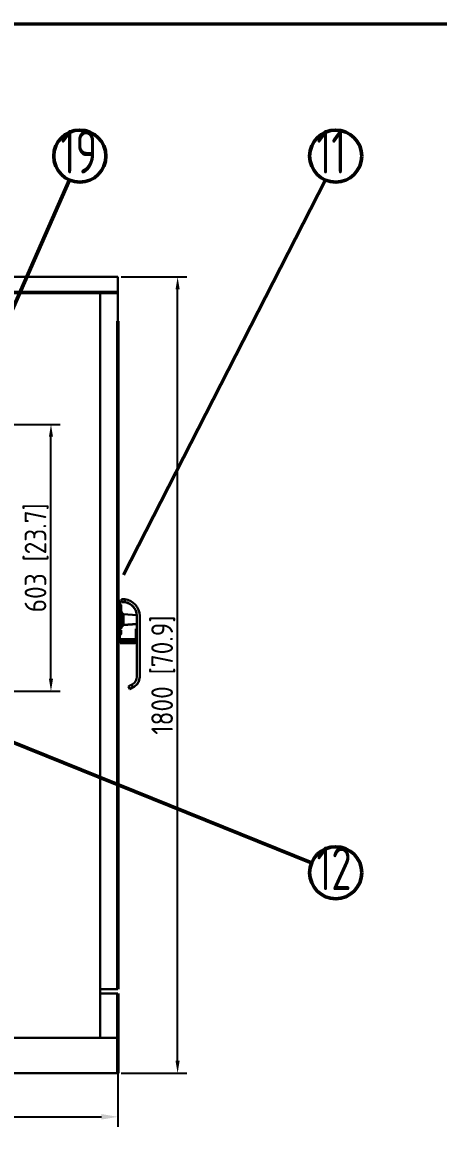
# Model space of a CAD drawing. Header units: millimetres. Extents: x 226184 to 236274, y -181921 to -175474.
# Drawn here: x 231683 to 232623, y -178224 to -175688 of the extents above; entities that cross this region are included whole.
import ezdxf

# ---------------------------------------------------------------- set-up
doc = ezdxf.new("R2010")
doc.units = ezdxf.units.MM
doc.header["$LTSCALE"] = 13
doc.layers.add('1', color=4, linetype='Continuous')
doc.layers.add('粗实线', color=4, linetype='Continuous')
doc.layers.add('2细实线', color=3, linetype='Continuous', lineweight=20)
doc.layers.add('标注、文本', color=3, linetype='Continuous', lineweight=25)
doc.styles.add('pdm', font='gbenor.shx', dxfattribs={"width": 0.8, "bigfont": 'gbhzfs.shx'})
doc.styles.get("Standard").update_dxf_attribs({"font": 'gbenor.shx', "bigfont": 'gbcbig.shx'})
doc.dimstyles.new('英寸 1-10', dxfattribs={"dimscale": 14, "dimtxt": 3.5, "dimasz": 2, "dimexe": 1.5, "dimexo": 0.5, "dimgap": 0.5, "dimtad": 1, "dimtoh": 1, "dimdec": 1, "dimdsep": 46, "dimtxsty": 'Standard', "dimcen": 2.5, "dimclrd": 3, "dimclre": 3, "dimclrt": 3, "dimadec": 0, "dimazin": 2, "dimtfac": 1, "dimtdec": 1, "dimtmove": 0, "dimatfit": 2, "dimfxl": 1, "dimarcsym": 0})
doc.dimstyles.new('郁文书', dxfattribs={"dimscale": 15, "dimtxt": 3.5, "dimasz": 2.5, "dimexe": 1.5, "dimexo": 0, "dimgap": 0.5, "dimtad": 1, "dimtoh": 1, "dimtxsty": 'Standard', "dimcen": 2.5, "dimclrd": 3, "dimclre": 3, "dimclrt": 2, "dimadec": 0, "dimazin": 0, "dimtfac": 1, "dimtmove": 0, "dimatfit": 2, "dimfxl": 1, "dimarcsym": 0})

# ---------------------------------------------------------------- blocks, each defined once
blk = doc.blocks.new('*D209')
at = {"layer": '1', "color": 3, "lineweight": -2}
for p, q in [((230604, -178020), (230604, -178184.1)), ((231899, -178023), (231899, -178184.1)), ((230641.5, -178161.6), (231861.5, -178161.6))]:
    blk.add_line(p, q, dxfattribs=at)
at = {"layer": '1', "color": 3}
for points in [[(230641.5, -178155.3), (230641.5, -178167.8), (230604, -178161.6)], [(231861.5, -178155.3), (231861.5, -178167.8), (231899, -178161.6)]]:
    blk.add_solid(points, dxfattribs=at)
at = {"layer": 'Defpoints', "color": 0}
for p in [(230604, -178020), (231899, -178023), (231899, -178161.6)]:
    blk.add_point(p, dxfattribs=at)
at = {"layer": '1', "color": 2, "insert": (231251.5, -178127.8), "char_height": 52.5, "attachment_point": 5}
blk.add_mtext('1295', dxfattribs=at)
blk = doc.blocks.new('*D210')
at = {"layer": '2细实线', "color": 3, "linetype": 'ByBlock', "lineweight": -2}
for p, q in [((231906, -176263), (232054.7, -176263)), ((232033.7, -178035), (232033.7, -176291)), ((231906, -178063), (232054.7, -178063))]:
    blk.add_line(p, q, dxfattribs=at)
at = {"layer": '2细实线', "color": 3, "linetype": 'ByBlock'}
for points in [[(232029, -176291), (232038.3, -176291), (232033.7, -176263)], [(232029, -178035), (232038.3, -178035), (232033.7, -178063)]]:
    blk.add_solid(points, dxfattribs=at)
at = {"layer": 'Defpoints', "color": 0, "linetype": 'ByBlock'}
for p in [(231899, -176263), (232033.7, -176263), (231899, -178063)]:
    blk.add_point(p, dxfattribs=at)
at = {"layer": '2细实线', "color": 3, "linetype": 'ByBlock', "insert": (232001.2, -177163), "char_height": 49, "attachment_point": 5, "rotation": 90}
blk.add_mtext('1800 [70.9]', dxfattribs=at)
blk = doc.blocks.new('A$C78CD18D1')
at = {"layer": '标注、文本', "color": 4, "lineweight": 30}
for p, q in [((33.3, 203.5), (33.3, 197.1)), ((38.1, 203.8), (41.3, 203.8)), ((41.3, 203.8), (41.3, 197.5)), ((33.3, 197.1), (33.3, 196.5)), ((41.3, 197.5), (38.1, 197.5)), ((41.3, 196.8), (38.1, 196.8)), ((41.3, 197.5), (41.3, 196.8)), ((41.7, 184), (41.7, 183.4)), ((41.7, 183.2), (41.7, 183.4)), ((41.7, 182.8), (41.7, 182.6)), ((43.2, 191.1), (45, 191.1)), ((43.2, 182.8), (43.2, 191.1)), ((43.4, 182.8), (43.2, 182.8)), ((43.2, 182), (43.4, 182)), ((43.2, 181.7), (43.2, 182)), ((45, 181.7), (43.2, 181.7)), ((43.2, 181.2), (45, 181.2)), ((43.2, 173.3), (43.2, 181.2)), ((43.4, 182.8), (43.4, 182)), ((43.4, 181.7), (43.4, 181.2)), ((45, 200), (47.5, 200)), ((45, 200), (45, 174.2)), ((47.5, 200), (47.5, 174.2)), ((47.5, 199.5), (49.1, 199.5)), ((0, 165.7), (0, 28.1)), ((6.3, 165.7), (6.3, 28.1)), ((6.4, 167), (36.4, 169.4)), ((36.4, 169.4), (36.4, 145.5)), ((37.1, 169.9), (37.3, 170.4)), ((37.1, 157.4), (37.1, 169.9)), ((37.1, 145), (37.1, 157.4)), ((37.3, 144.5), (37.3, 170.4)), ((38.8, 171.5), (39.4, 171.5)), ((38.8, 157.4), (38.8, 171.5)), ((38.8, 143.4), (38.8, 157.4)), ((39.4, 171.5), (39.4, 143.4)), ((40.2, 172), (41.3, 175.5)), ((40.2, 157.4), (40.2, 172)), ((40.2, 157.4), (40.2, 142.9)), ((41.3, 139.4), (41.3, 175.5)), ((41.7, 174.4), (41.7, 173.6)), ((41.7, 173.5), (41.7, 173.6)), ((42.8, 157.4), (42.8, 171.8)), ((42.8, 138.3), (42.8, 157.4)), ((43.4, 173.3), (43.2, 173.3)), ((43.2, 172.4), (43.4, 172.4)), ((43.2, 171.8), (43.2, 172.4)), ((45, 171.8), (43.2, 171.8)), ((43.4, 173.3), (43.4, 172.4)), ((45, 174.2), (47.5, 174.2)), ((45, 174.2), (45, 157.4)), ((45, 157.4), (47.5, 157.4)), ((45, 157.4), (45, 115.7)), ((47.5, 174.2), (47.5, 157.4)), ((49.1, 174.1), (47.5, 174.1)), ((47.5, 157.4), (47.5, 174.1)), ((47.5, 157.4), (49.1, 157.4)), ((47.5, 110.6), (47.5, 157.4)), ((36.4, 145.5), (6.3, 147.9)), ((36.4, 144.9), (6.3, 147.3)), ((6.3, 136.8), (8.8, 136.8)), ((6.3, 127.3), (8.8, 127.3)), ((8.8, 127.3), (8.8, 136.8)), ((8.8, 127.3), (8.8, 109.1)), ((36.4, 145.5), (36.4, 144.9)), ((37.3, 144.5), (37.1, 145)), ((37.1, 144.4), (37.1, 145)), ((37.3, 143.8), (37.1, 144.4)), ((37.3, 143.8), (37.3, 144.5)), ((39.4, 143.4), (38.8, 143.4)), ((38.8, 142.8), (38.8, 143.4)), ((39.4, 142.8), (38.8, 142.8)), ((39.4, 143.4), (39.4, 142.8)), ((41.3, 139.4), (40.2, 142.9)), ((40.2, 142.9), (40.2, 142.2)), ((41.3, 138.8), (40.2, 142.2)), ((41.3, 138.8), (41.3, 139.4)), ((41.7, 127.1), (41.7, 126.3)), ((45, 138.3), (42.8, 138.3)), ((42.8, 137.7), (42.8, 138.3)), ((45, 137.7), (42.8, 137.7)), ((43.2, 133.7), (45, 133.7)), ((43.2, 126.2), (43.2, 133.7)), ((21.3, 113.2), (8.8, 113.2)), ((21.3, 110.7), (8.8, 110.7)), ((21.3, 110.1), (8.8, 110.1)), ((34.9, 107.5), (10.4, 107.5)), ((34.9, 105.1), (10.4, 105.1)), ((34.9, 104.4), (10.4, 104.4)), ((21.3, 110.7), (21.3, 113.2)), ((42.5, 113.2), (21.3, 113.2)), ((42.5, 110.7), (21.3, 110.7)), ((21.3, 110.1), (21.3, 110.7)), ((42.5, 110.1), (21.3, 110.1)), ((34.9, 107.5), (34.9, 105.1)), ((44.4, 107.5), (34.9, 107.5)), ((44.4, 105.1), (34.9, 105.1)), ((34.9, 105.1), (34.9, 104.4)), ((44.4, 104.4), (34.9, 104.4)), ((41.7, 126), (41.7, 126.3)), ((41.7, 125.6), (41.7, 125.2)), ((43, 110.7), (42.7, 113.2)), ((43, 110.1), (42.9, 110.7)), ((43.4, 126.2), (43.2, 126.2)), ((43.2, 125.1), (43.4, 125.1)), ((43.2, 124.3), (43.2, 125.1)), ((45, 124.3), (43.2, 124.3)), ((43.2, 123.7), (43.4, 123.7)), ((43.2, 123.6), (43.2, 123.7)), ((45, 123.6), (43.2, 123.6)), ((43.4, 126.2), (43.4, 125.1)), ((43.4, 124.3), (43.4, 123.7)), ((44.4, 107.5), (44.4, 105.1)), ((44.4, 105.1), (44.4, 104.4)), ((45, 115.7), (45, 115.1)), ((47.5, 115.7), (45, 115.7)), ((47.5, 110.6), (49.1, 110.6)), ((47.5, 110), (47.5, 110.6)), ((47.5, 110), (49.1, 110)), ((15.3, 4.6), (12.7, 6.1)), ((15.3, 4), (12.7, 5.5)), ((18.5, 10.1), (15.3, 4.6)), ((15.6, 4.5), (15.3, 4)), ((15.9, 11.6), (18.5, 10.1)), ((25.4, 6.1), (22.2, 0.6)), ((25.4, 5.5), (22.2, 0)), ((25.4, 5.5), (25.1, 5.7))]:
    blk.add_line(p, q, dxfattribs=at)
at = {"layer": '标注、文本', "color": 4, "lineweight": 30, "flags": 128}
for points in [[(41.7, 188.9), (41.7, 189.2), (41.8, 189.5)], [(41.7, 131.5), (41.7, 131.8), (41.8, 132.1)], [(15.3, 4.6), (16.7, 3.8), (18, 3.1), (19.2, 2.4), (20.2, 1.8), (21.1, 1.3), (21.7, 0.9), (22.1, 0.7), (22.2, 0.6)], [(15.3, 4), (16.7, 3.2), (18, 2.4), (19.2, 1.8), (20.2, 1.2), (21.1, 0.7), (21.7, 0.3), (22.1, 0.1), (22.2, 0)], [(25.4, 6.1), (25.3, 6.2), (24.9, 6.4), (24.2, 6.8), (23.4, 7.3), (22.3, 7.9), (21.2, 8.6), (19.9, 9.3), (18.5, 10.1)]]:
    blk.add_lwpolyline(points, dxfattribs=at)
at = {"layer": '标注、文本', "color": 4, "lineweight": 30}
for centre, radius, start, end in [((38.1, 165.7), 38.1, 97.1808, 180), ((38.1, 165.7), 31.7, 98.6269, 180), ((38.1, 165.1), 31.7, 98.6269, 176.5888), ((43.2, 189.6), 1.55, 90, 180), ((43.2, 183.2), 1.55, 180, 270), ((43.2, 182.6), 1.55, 180, 248.486), ((43.2, 179.7), 1.55, 90, 180), ((36.4, 170.1), 0.794, 274.5328, 340.9811), ((38.8, 169.9), 1.59, 90.0941, 160.9811), ((39.4, 172.3), 0.794, 270.0941, 341.3787), ((42.8, 175), 1.59, 137.803, 161.3787), ((43.2, 173.3), 1.55, 180, 270), ((36.4, 144.7), 0.794, 19.0189, 85.4672), ((36.4, 144.1), 0.794, 19.0189, 85.4672), ((38.8, 145), 1.59, 199.0189, 269.9059), ((38.8, 144.4), 1.59, 199.0189, 269.9059), ((39.4, 142.6), 0.794, 18.6213, 89.9059), ((39.4, 142), 0.794, 18.6213, 89.9059), ((42.8, 139.9), 1.59, 198.6213, 269.9059), ((42.8, 139.3), 1.59, 198.6213, 269.9059), ((43.2, 132.2), 1.55, 90, 180), ((10.4, 109.1), 4.05, 180, 270), ((10.4, 108.5), 4.05, 180, 270), ((10.4, 109.1), 1.59, 180, 270), ((43.2, 125.8), 1.55, 180, 270), ((43.2, 125.2), 1.55, 180, 270), ((42.5, 115.7), 2.54, 270, 275.655), ((42.5, 115.7), 5, 270, 275.655), ((42.5, 115.1), 5, 270, 275.655), ((25.4, 28.1), 25.4, 180, 240), ((25.4, 27.5), 25.4, 180, 240), ((25.4, 28.1), 19, 180, 240)]:
    blk.add_arc(centre, radius, start, end, dxfattribs=at)
for points, knots in [([(38.1, 203.8), (37.3, 203.8), (35.9, 203.8), (34.2, 203.6), (33.3, 203.5)], [0, 0, 0, 0, 0.515182, 1, 1, 1, 1]), ([(38.1, 197.5), (37.3, 197.5), (35.9, 197.5), (34.2, 197.2), (33.3, 197.1)], [0, 0, 0, 0, 0.51139, 1, 1, 1, 1]), ([(38.1, 196.8), (37.3, 196.8), (35.9, 196.8), (34.2, 196.6), (33.3, 196.5)], [0, 0, 0, 0, 0.511388, 1, 1, 1, 1]), ([(41.7, 184.2), (41.7, 184.4), (41.7, 185), (41.7, 186), (41.7, 187.1), (41.7, 188.1), (41.7, 188.9), (41.7, 189.4), (41.7, 189.6), (41.7, 189.6), (41.7, 189.6)], [0, 0, 0, 0, 0.137653, 0.283281, 0.428911, 0.566573, 0.704226, 0.849857, 0.995483, 1, 1, 1, 1]), ([(43.2, 182.8), (43, 182.8), (42.7, 182.9), (42.2, 183.1), (41.9, 183.4), (41.7, 183.8), (41.7, 184.1), (41.7, 184.2)], [0, 0, 0, 0, 0.210187, 0.420347, 0.631433, 0.845182, 1, 1, 1, 1]), ([(41.7, 183.4), (41.7, 183.2), (41.7, 182.9), (42, 182.5), (42.4, 182.2), (42.8, 182), (43.1, 182), (43.2, 182)], [0, 0, 0, 0, 0.220681, 0.441546, 0.658221, 0.871045, 1, 1, 1, 1]), ([(41.7, 182.6), (41.7, 182.4), (41.7, 182.1), (42, 181.7), (42.4, 181.3), (42.7, 181.2), (42.9, 181.2), (42.9, 181.2)], [0, 0, 0, 0, 0.251279, 0.502793, 0.749565, 0.991903, 1, 1, 1, 1]), ([(41.7, 174.6), (41.7, 174.9), (41.7, 175.5), (41.7, 176.6), (41.7, 177.6), (41.7, 178.5), (41.7, 179.2), (41.7, 179.6), (41.7, 179.6), (41.7, 179.6)], [0, 0, 0, 0, 0.145552, 0.299549, 0.453518, 0.599078, 0.744636, 0.898621, 1, 1, 1, 1]), ([(43.2, 173.3), (43, 173.4), (42.7, 173.4), (42.2, 173.6), (41.9, 173.9), (41.7, 174.2), (41.7, 174.5), (41.7, 174.6)], [0, 0, 0, 0, 0.21019, 0.420367, 0.631449, 0.845163, 1, 1, 1, 1]), ([(41.7, 173.6), (41.7, 173.5), (41.7, 173.2), (42, 172.8), (42.4, 172.5), (42.8, 172.4), (43.1, 172.4), (43.2, 172.4)], [0, 0, 0, 0, 0.220685, 0.441548, 0.658239, 0.871045, 1, 1, 1, 1]), ([(41.7, 127.3), (41.7, 127.6), (41.7, 128.3), (41.7, 129.4), (41.7, 130.4), (41.7, 131.3), (41.7, 131.9), (41.7, 132.2), (41.7, 132.2), (41.7, 132.1)], [0, 0, 0, 0, 0.151976, 0.312762, 0.473537, 0.62551, 0.777478, 0.938255, 1, 1, 1, 1]), ([(43.2, 126.2), (43, 126.2), (42.7, 126.2), (42.2, 126.4), (41.9, 126.7), (41.7, 127), (41.7, 127.2), (41.7, 127.3)], [0, 0, 0, 0, 0.210192, 0.420367, 0.631467, 0.845193, 1, 1, 1, 1]), ([(41.7, 126.3), (41.7, 126.1), (41.7, 125.9), (42, 125.5), (42.4, 125.3), (42.8, 125.1), (43.1, 125.1), (43.2, 125.1)], [0, 0, 0, 0, 0.220676, 0.44155, 0.658226, 0.871039, 1, 1, 1, 1]), ([(41.7, 125.4), (41.7, 125.4), (41.7, 125.5), (41.7, 125.7), (41.7, 125.8)], [0, 0, 0, 0, 0.173174, 1, 1, 1, 1]), ([(41.7, 125.2), (41.7, 125), (41.7, 124.7), (42, 124.3), (42.4, 123.9), (42.8, 123.8), (43.1, 123.8), (43.2, 123.7)], [0, 0, 0, 0, 0.220699, 0.44156, 0.658227, 0.871047, 1, 1, 1, 1]), ([(42.7, 113.2), (43, 113.3), (43.6, 113.4), (44.3, 113.9), (44.8, 114.6), (45, 115.3), (45, 115.6), (45, 115.7)], [0, 0, 0, 0, 0.236455, 0.472959, 0.708352, 0.94375, 1, 1, 1, 1]), ([(47.5, 115.7), (47.4, 115.2), (47.3, 114), (46.4, 112.5), (45.2, 111.4), (43.9, 110.9), (43.2, 110.8), (43, 110.7)], [0, 0, 0, 0, 0.231373, 0.462669, 0.693425, 0.924067, 1, 1, 1, 1]), ([(47.5, 115.1), (47.4, 114.5), (47.3, 113.4), (46.4, 111.9), (45.2, 110.7), (43.9, 110.2), (43.2, 110.1), (43, 110.1)], [0, 0, 0, 0, 0.231371, 0.462665, 0.69343, 0.92407, 1, 1, 1, 1])]:
    blk.add_open_spline(points, degree=3, knots=knots, dxfattribs=at)
blk = doc.blocks.new('*D182')
at = {"layer": '2细实线', "color": 3, "linetype": 'ByBlock', "lineweight": -2}
for p, q in [((231505.2, -176596.3), (231768.6, -176596.3)), ((231747.6, -177171.3), (231747.6, -176624.3)), ((231505.2, -177199.3), (231768.6, -177199.3))]:
    blk.add_line(p, q, dxfattribs=at)
at = {"layer": '2细实线', "color": 3, "linetype": 'ByBlock'}
for points in [[(231743, -176624.3), (231752.3, -176624.3), (231747.6, -176596.3)], [(231743, -177171.3), (231752.3, -177171.3), (231747.6, -177199.3)]]:
    blk.add_solid(points, dxfattribs=at)
at = {"layer": 'Defpoints', "color": 0, "linetype": 'ByBlock'}
for p in [(231498.2, -176596.3), (231747.6, -176596.3), (231498.2, -177199.3)]:
    blk.add_point(p, dxfattribs=at)
at = {"layer": '2细实线', "color": 3, "linetype": 'ByBlock', "insert": (231715.1, -176897.8), "char_height": 49, "attachment_point": 5, "rotation": 90}
blk.add_mtext('603 [23.7]', dxfattribs=at)

msp = doc.modelspace()

# ---------------------------------------------------------------- linework, layer by layer
at = {"layer": '1', "const_width": 7.598}
msp.add_lwpolyline([(226748.469, -181682.674), (235084.11, -181682.674), (235084.11, -175691.431), (226748.469, -175691.431), (226748.469, -181682.674)], dxfattribs=at)
at = {"layer": '粗实线', "lineweight": 50}
for p, q in [((231789.498, -176043.803), (231498.205, -176704.221)), ((232367.532, -176043.803), (231911.646, -176936.257)), ((231213.955, -176298.42), (231898.955, -176298.42)), ((231898.955, -177872.976), (231898.955, -176362.976)), ((232336.217, -177587.718), (231445.341, -177227.848)), ((231898.955, -178062.976), (231898.955, -177882.976))]:
    msp.add_line(p, q, dxfattribs=at)
at = {"layer": '粗实线', "lineweight": 30}
for p, q in [((231213.955, -176262.976), (231898.955, -176262.976)), ((231898.955, -177872.976), (231898.955, -176262.976)), ((231858.955, -177982.976), (231858.955, -176298.42)), ((231858.955, -177872.976), (231898.955, -177872.976)), ((231858.955, -177882.976), (231898.955, -177882.976)), ((231898.955, -177939.952), (231898.955, -177882.976)), ((231278.955, -177982.976), (231898.955, -177982.976)), ((230603.955, -178062.976), (231898.955, -178062.976))]:
    msp.add_line(p, q, dxfattribs=at)
at = {"layer": '粗实线', "lineweight": 50}
for centre in [(231812.762, -175989.732), (232390.796, -175989.732), (232390.796, -177609.765)]:
    msp.add_circle(centre, 58.863, dxfattribs=at)

# ---------------------------------------------------------------- block references
at = {"layer": '标注、文本', "xscale": -1}
msp.add_blockref('A$C78CD18D1', (231948.024, -177194.912), dxfattribs=at)

# ---------------------------------------------------------------- texts
at = {"layer": '粗实线', "lineweight": 50, "style": 'pdm', "width": 0.8}
for s, p in [('19', (231769.282, -176029.147)), ('11', (232347.316, -176029.147)), ('12', (232347.316, -177649.179))]:
    msp.add_text(s, height=98.3509, dxfattribs=at).set_placement(p)

# ---------------------------------------------------------------- dimensions: what is measured, and where the dimension line sits
at = {"layer": '1'}
dim = msp.add_linear_dim(base=(231898.955, -178161.559), p1=(230603.955, -178019.976), p2=(231898.955, -178022.976), dimstyle='郁文书', override={"dimarcsym": 1}, dxfattribs=at)
dim.commit()
dim.dimension.update_dxf_attribs({"geometry": '*D209', "text_midpoint": (231251.455, -178127.809)})
at = {"layer": '2细实线', "linetype": 'ByBlock'}
for base, p1, p2, picture, middle in [((232033.671, -176262.976), (231898.955, -178062.976), (231898.955, -176262.976), '*D210', (232001.15, -177162.976)), ((231747.624, -176596.294), (231498.205, -177199.294), (231498.205, -176596.294), '*D182', (231715.103, -176897.794))]:
    dim = msp.add_linear_dim(base=base, p1=p1, p2=p2, angle=90, dimstyle='英寸 1-10', dxfattribs=at)
    dim.commit()
    dim.dimension.update_dxf_attribs({"geometry": picture, "text_midpoint": middle})

doc.saveas('drawing.dxf')
